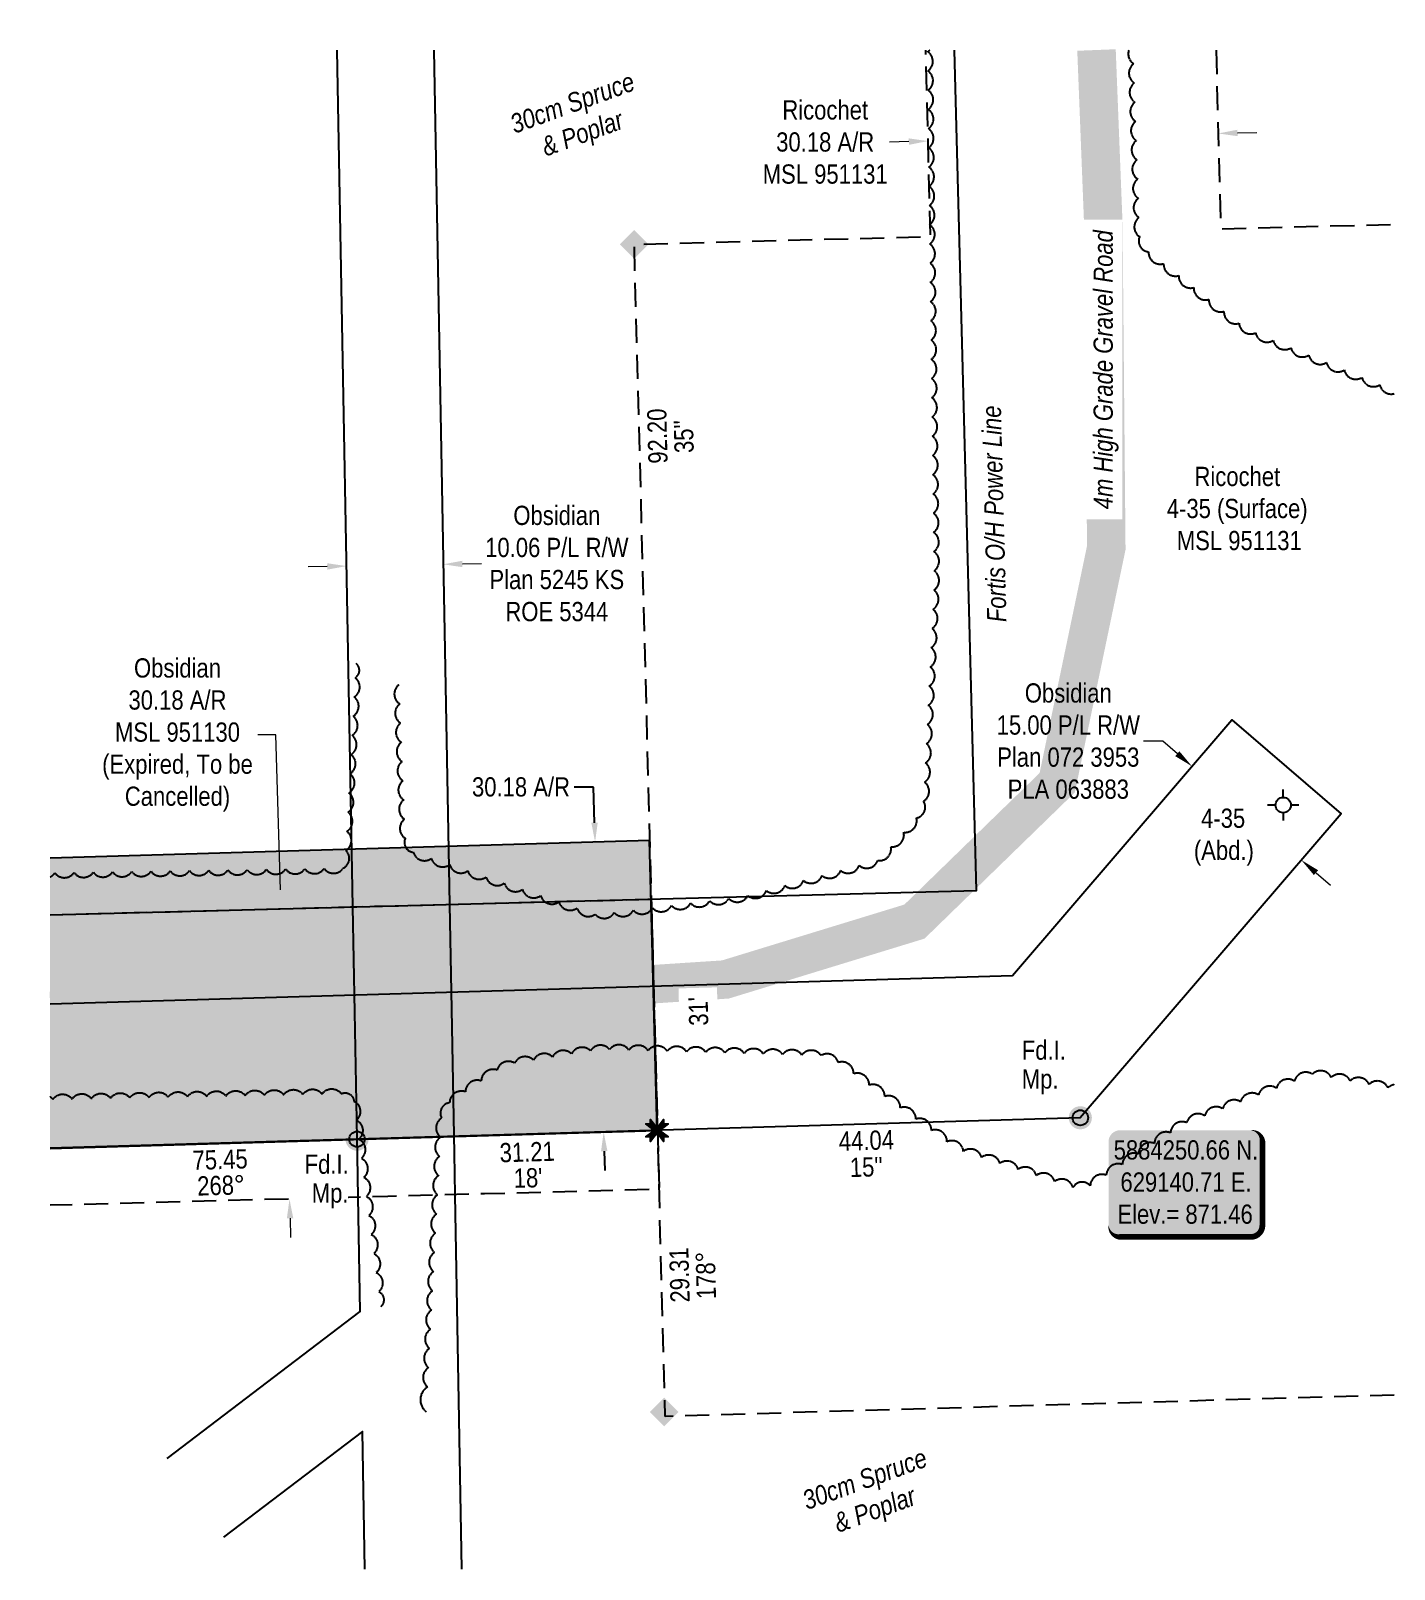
# Model space of a CAD drawing. Extents: x 626891 to 630912, y 5883885 to 5886803.
# Drawn here: x 630178 to 630887, y 5884071 to 5884871 of the extents above; entities that cross this region are included whole.
import ezdxf
from ezdxf.enums import TextEntityAlignment as Align

# ---------------------------------------------------------------- set-up
doc = ezdxf.new("R2010")
doc.units = 0
doc.header["$LTSCALE"] = 5
doc.header["$PDSIZE"] = 0.5
doc.linetypes.add('0', pattern=[1, 1, 0])
doc.linetypes.add('foc-ACCESSROAD', pattern=[3.75, 2.5, -1.25])
doc.layers.get('Defpoints').update_dxf_attribs({"color": 9})
for name, color, linetype in [('AS-POWER', 104, 'foc-POWER'), ('AS-ROADS', 254, 'Continuous'), ('C-RW', 13, 'Continuous'), ('C-WS', 13, 'foc-ACCESSROAD'), ('DETAIL-T', 7, 'Continuous'), ('F-WS', 190, 'foc-ACCESSROAD'), ('F-WS-S', 8, 'Continuous'), ('L-BD', 7, 'Continuous'), ('L-BD1', 253, 'Continuous'), ('L-MON', 1, 'Continuous'), ('L-MON-T', 1, 'Continuous'), ('P-PROPOSED', 10, 'Continuous'), ('P-PROPOSED-H', 21, 'Continuous'), ('P-TXT', 4, 'Continuous'), ('T-BUSH', 110, '0'), ('T-BUSH-T', 110, 'Continuous')]:
    doc.layers.add(name, color=color, linetype=linetype)
for name, color, linetype, lineweight in [('C-RW-T', 13, 'Continuous', 9), ('C-WS-T', 13, 'Continuous', 9), ('F-AR-T', 190, 'Continuous', 9), ('F-WS-T', 190, 'Continuous', 9), ('T-TEXT', 48, 'Continuous', 18)]:
    doc.layers.add(name, color=color, linetype=linetype, lineweight=lineweight)
doc.styles.add('80', font='ARIALN.TTF', dxfattribs={"height": 10})
doc.styles.add('80CG', font='ARIALN.TTF', dxfattribs={"height": 10})
doc.styles.add('80L', font='ARIALN.TTF', dxfattribs={"height": 10})
doc.styles.add('foc-LtypeFont', font='ARIALN.TTF', dxfattribs={"height": 7.35})
doc.linetypes.add('foc-POWER', pattern='A,6,-1,["P",foc-LtypeFont,S=0.2,R=0,X=-0.625,Y=-0.75],-1.24,4', length=12.24)
doc.dimstyles.new('Compass 5 000', dxfattribs={"dimscale": 5, "dimtxt": 9, "dimasz": 2, "dimexe": 0.2, "dimexo": 0.0625, "dimgap": 0.5, "dimtad": 0, "dimtih": 1, "dimtoh": 1, "dimzin": 0, "dimdsep": 46, "dimtxsty": '80CG', "dimcen": 0.1, "dimse1": 1, "dimse2": 1, "dimclrd": 256, "dimclrt": 256, "dimaunit": 1, "dimadec": 4, "dimazin": 0, "dimtfac": 0.06, "dimtofl": 0, "dimtmove": 0, "dimatfit": 1, "dimfxl": 0.2, "dimtolj": 1, "dimtzin": 0, "dimlwd": -1, "dimarcsym": 0})

# ---------------------------------------------------------------- blocks, each defined once
blk = doc.blocks.new('*U646')
h = blk.add_hatch(color=254)
edge = h.paths.add_edge_path()
edge.add_line((-34, -28.5), (34, -28.5))
edge.add_arc((34, -22.5), 6, 270, 360)
edge.add_line((40, -22.5), (40, 21))
edge.add_arc((34, 21), 6, 0, 90)
edge.add_line((34, 27), (-34, 27))
edge.add_arc((-34, 21), 6, 90, 180)
edge.add_line((-40, 21), (-40, -22.5))
edge.add_arc((-34, -22.5), 6, 180, 270)
at = {"color": 1, "flags": 128}
blk.add_lwpolyline([(-34, -28.5, 3, 3, 0), (34, -28.5, 3, 3, 0.414214), (40, -22.5, 3, 3, 0), (40, 21, 3, 0, 0.414214), (34, 27, 0, 0, 0), (-34, 27, 0, 0, 0.414214), (-40, 21, 0, 0, 0), (-40, -22.5, 0, 3, 0.414214)], format="xyseb", close=True, dxfattribs=at)
blk.add_lwpolyline([(-22.43, -16.23, 0, 10, 0), (0, 0, 5, 5, 0)], format="xyseb", dxfattribs=at)
at = {"color": 1, "style": '80'}
blk.add_attdef('ENTER_TEXT_001', (-35.99, -5), '', height=10, dxfattribs=at)
blk = doc.blocks.new('*D643')
at = {"layer": 'C-RW-T', "transparency": 16777216}
for p, q in [((630766.87, 5884501.94), (630756.87, 5884501.94)), ((630774.46, 5884495.43), (630766.87, 5884501.94)), ((630846.55, 5884433.58), (630854.14, 5884427.07))]:
    blk.add_line(p, q, dxfattribs=at)
for points in [[(630775.55, 5884496.69), (630773.38, 5884494.16), (630782.05, 5884488.91)], [(630847.64, 5884434.85), (630845.46, 5884432.32), (630838.96, 5884440.09)]]:
    blk.add_solid(points, dxfattribs=at)
at = {"layer": 'Defpoints', "color": 0, "transparency": 16777216}
for p in [(630838.96, 5884440.09), (630728.26, 5884426.21), (630785.17, 5884377.39)]:
    blk.add_point(p, dxfattribs=at)
at = {"layer": 'C-RW-T', "transparency": 16777216, "insert": (630717.79, 5884501.94), "char_height": 10, "attachment_point": 5, "style": '80CG'}
blk.add_mtext('\\A1;Obsidian\\P15.00 P/L R/W\\PPlan 072 3953\\PPLA 063883', dxfattribs=at)
blk = doc.blocks.new('*D644')
at = {"layer": 'C-WS-T', "transparency": 16777216}
for p, q in [((630305.81, 5884505.18), (630295.81, 5884505.18)), ((630308.2, 5884424.6), (630305.81, 5884505.18)), ((630313.25, 5884253.88), (630313.55, 5884243.88))]:
    blk.add_line(p, q, dxfattribs=at)
for points in [[(630309.86, 5884424.65), (630306.53, 5884424.55), (630308.49, 5884414.61)], [(630314.92, 5884253.93), (630311.59, 5884253.83), (630312.96, 5884263.87)]]:
    blk.add_solid(points, dxfattribs=at)
at = {"layer": 'Defpoints', "color": 0, "transparency": 16777216}
for p in [(630297.14, 5884414.27), (630301.6, 5884263.54), (630312.96, 5884263.87)]:
    blk.add_point(p, dxfattribs=at)
at = {"layer": 'C-WS-T', "transparency": 16777216, "insert": (630254.74, 5884505.18), "char_height": 10, "attachment_point": 5, "style": '80CG', "bg_fill": 3, "box_fill_scale": 1.1, "bg_fill_color": 256, "bg_fill_true_color": 13158600, "bg_fill_transparency": 0}
blk.add_mtext('\\A1;Obsidian\\P30.18 A/R\\PMSL 951130\\P(Expired, To be \\PCancelled)', dxfattribs=at)
blk = doc.blocks.new('*D645')
at = {"layer": 'Defpoints', "color": 0, "transparency": 16777216}
for p in [(630471.81, 5884449.55), (630442.44, 5884448.68), (630446.91, 5884297.9)]:
    blk.add_point(p, dxfattribs=at)
at = {"layer": 'P-TXT', "transparency": 16777216}
for p, q in [((630470.96, 5884478.12), (630460.96, 5884478.12)), ((630471.51, 5884459.55), (630470.96, 5884478.12)), ((630476.57, 5884288.77), (630476.86, 5884278.78))]:
    blk.add_line(p, q, dxfattribs=at)
for points in [[(630473.18, 5884459.6), (630469.85, 5884459.5), (630471.81, 5884449.55)], [(630478.23, 5884288.82), (630474.9, 5884288.72), (630476.27, 5884298.77)]]:
    blk.add_solid(points, dxfattribs=at)
at = {"layer": 'P-TXT', "transparency": 16777216, "insert": (630433.29, 5884478.12), "char_height": 10, "attachment_point": 5, "style": '80CG', "bg_fill": 3, "box_fill_scale": 1.1, "bg_fill_color": 256, "bg_fill_true_color": 13158600, "bg_fill_transparency": 0}
blk.add_mtext('\\A1;30.18 A/R', dxfattribs=at)
blk = doc.blocks.new('GABD')
for p, q in [((0, 0.81), (0, 1.62)), ((-0.81, 0), (-1.62, 0)), ((1.62, 0), (0.81, 0)), ((0, -0.81), (0, -1.62))]:
    blk.add_line(p, q)
blk.add_circle((0, 0), 0.8)
blk = doc.blocks.new('SMONA')
blk.add_hatch(color=255).paths.add_polyline_path([(0, -1.49), (1.49, 0), (0, 1.49), (-1.49, 0)])
blk = doc.blocks.new('SMONAA')
blk.add_blockref('SMONA', (0, 0))
blk = doc.blocks.new('SMONB')
at = {"color": 1}
blk.add_solid([(0, 1.2), (1.2, 0), (-1.2, 0), (0, -1.2)], dxfattribs=at)
blk = doc.blocks.new('SMONBB')
blk.add_blockref('SMONB', (0, 0))
blk = doc.blocks.new('SMONCC')
for name in ['SMONAA', 'SMONBB']:
    blk.add_blockref(name, (0, 0))
blk = doc.blocks.new('FDIBAR')
blk.add_blockref('SMONCC', (0, 0))
blk = doc.blocks.new('fdia')
at = {"color": 255, "const_width": 1}
blk.add_lwpolyline([(-0.5, 0, 1), (0.5, 0, 1)], format="xyb", close=True, dxfattribs=at)
blk = doc.blocks.new('Fdiaa')
blk.add_blockref('fdia', (0, 0))
blk = doc.blocks.new('fdib')
at = {"color": 1, "const_width": 1.6}
blk.add_lwpolyline([(-0.4, 0, 1), (0.4, 0, 1)], format="xyb", close=True, dxfattribs=at)
at = {"color": 1}
blk.add_circle((0, 0), 0.8, dxfattribs=at)
blk = doc.blocks.new('Fdibb')
blk.add_blockref('fdib', (0, 0))
blk = doc.blocks.new('fdicc')
for name in ['Fdibb', 'Fdiaa']:
    blk.add_blockref(name, (0, 0))
blk = doc.blocks.new('FDI')
blk.add_blockref('fdicc', (0, 0))
blk = doc.blocks.new('TEMP')
h = blk.add_hatch(color=255)
h.dxf.hatch_style = 1
h.paths.add_polyline_path([(0, 0.25), (-0.67, 1.15), (-0.67, 0.67), (-1.15, 0.67), (-0.25, 0), (-1.15, -0.67), (-0.67, -0.67), (-0.67, -1.15), (0, -0.25), (0.67, -1.15), (0.67, -0.67), (1.15, -0.67), (0.25, 0), (1.15, 0.67), (0.67, 0.67), (0.67, 1.15)])
h.paths.add_polyline_path([(0.57, 0.85), (0.57, 0.57), (0.85, 0.57), (0.08, 0), (0.85, -0.57), (0.57, -0.57), (0.57, -0.85), (0, -0.08), (-0.57, -0.85), (-0.57, -0.57), (-0.85, -0.57), (-0.08, 0), (-0.85, 0.57), (-0.57, 0.57), (-0.57, 0.85), (0, 0.08)], flags=16)
h = blk.add_hatch(color=1)
h.dxf.hatch_style = 1
h.paths.add_polyline_path([(0, 0.08), (-0.57, 0.85), (-0.57, 0.57), (-0.85, 0.57), (-0.08, 0), (-0.85, -0.57), (-0.57, -0.57), (-0.57, -0.85), (0, -0.08), (0.57, -0.85), (0.57, -0.57), (0.85, -0.57), (0.08, 0), (0.85, 0.57), (0.57, 0.57), (0.57, 0.85)])
at = {"color": 1}
for p, q in [((-0.08, 0), (0.08, 0)), ((0, 0.08), (0, -0.08))]:
    blk.add_line(p, q, dxfattribs=at)
at = {"color": 255, "flags": 128}
blk.add_lwpolyline([(-0.25, 0), (-1.15, 0.67), (-0.67, 0.67), (-0.67, 1.15), (0, 0.25), (0.67, 1.15), (0.67, 0.67), (1.15, 0.67), (0.25, 0), (1.15, -0.67), (0.67, -0.67), (0.67, -1.15), (0, -0.25), (-0.67, -1.15), (-0.67, -0.67), (-1.15, -0.67)], close=True, dxfattribs=at)
at = {"color": 1, "flags": 128}
blk.add_lwpolyline([(-0.08, 0), (-0.85, 0.57), (-0.57, 0.57), (-0.57, 0.85), (0, 0.08), (0.57, 0.85), (0.57, 0.57), (0.85, 0.57), (0.08, 0), (0.85, -0.57), (0.57, -0.57), (0.57, -0.85), (0, -0.08), (-0.57, -0.85), (-0.57, -0.57), (-0.85, -0.57)], close=True, dxfattribs=at)
blk = doc.blocks.new('*D647')
at = {"layer": 'Defpoints', "color": 0, "transparency": 16777216}
for p in [(630644.56, 5884827.07), (630795.38, 5884831.04), (630644.91, 5884813.94)]:
    blk.add_point(p, dxfattribs=at)
at = {"layer": 'F-AR-T', "transparency": 16777216}
for p, q in [((630805.72, 5884818.17), (630815.72, 5884818.43)), ((630634.91, 5884813.67), (630624.91, 5884813.41))]:
    blk.add_line(p, q, dxfattribs=at)
for points in [[(630805.68, 5884819.84), (630805.77, 5884816.5), (630795.73, 5884817.91)], [(630634.87, 5884815.34), (630634.95, 5884812.01), (630644.91, 5884813.94)]]:
    blk.add_solid(points, dxfattribs=at)
at = {"layer": 'F-AR-T', "transparency": 16777216, "insert": (630591.42, 5884813.41), "char_height": 10, "attachment_point": 5, "style": '80CG'}
blk.add_mtext('\\A1;Ricochet\\P30.18 A/R\\PMSL 951131', dxfattribs=at)
blk = doc.blocks.new('*D648')
at = {"layer": 'C-RW-T', "transparency": 16777216}
for p, q in [((630402.84, 5884594.08), (630412.84, 5884594.27)), ((630332.59, 5884592.79), (630322.59, 5884592.61))]:
    blk.add_line(p, q, dxfattribs=at)
for points in [[(630332.56, 5884594.46), (630332.62, 5884591.13), (630342.59, 5884592.98)], [(630402.81, 5884595.75), (630402.87, 5884592.42), (630392.84, 5884593.9)]]:
    blk.add_solid(points, dxfattribs=at)
at = {"layer": 'Defpoints', "color": 0, "transparency": 16777216}
for p in [(630342.39, 5884603.57), (630392.64, 5884604.5), (630392.84, 5884593.9)]:
    blk.add_point(p, dxfattribs=at)
at = {"layer": 'C-RW-T', "transparency": 16777216, "insert": (630451.92, 5884594.27), "char_height": 10, "attachment_point": 5, "style": '80CG'}
blk.add_mtext('\\A1;Obsidian\\P10.06 P/L R/W\\PPlan 5245 KS\\PROE 5344', dxfattribs=at)

msp = doc.modelspace()

# ---------------------------------------------------------------- hatches: boundary and pattern name
at = {"layer": 'P-PROPOSED-H'}
h = msp.add_hatch(color=256, dxfattribs=at)
h.dxf.hatch_style = 1
h.paths.add_polyline_path([(630503.997, 5884299.589), (630500.131, 5884450.391), (630188.475, 5884441.164), (630188.475, 5884290.247)])

# ---------------------------------------------------------------- linework, layer by layer
at = {"layer": 'AS-POWER', "flags": 128}
msp.add_lwpolyline([(630188.475, 5884411.655), (630361.219, 5884416.2), (630670.076, 5884424.334), (630658.575, 5884861.297)], dxfattribs=at)
at = {"layer": 'AS-ROADS', "const_width": 20, "flags": 128}
msp.add_lwpolyline([(630732.443, 5884861.297), (630736.001, 5884770.553), (630737.531, 5884602.518), (630712.026, 5884480.348), (630637.811, 5884408.148), (630539.546, 5884378.048), (630358.356, 5884366.243), (630191.686, 5884361.803), (630188.475, 5884361.758)], dxfattribs=at)
at = {"layer": 'C-RW'}
for points in [[(630249.353, 5884129.083), (630349.714, 5884205.383), (630348.622, 5884264.809), (630348.229, 5884286.155), (630346.851, 5884361.085), (630345.849, 5884415.745), (630337.652, 5884861.297)], [(630387.92, 5884861.297), (630396.091, 5884417.069), (630397.093, 5884362.556), (630398.472, 5884287.618), (630398.869, 5884266.122), (630402.45, 5884071.432)], [(630188.475, 5884365.305), (630688.703, 5884380.115), (630802.807, 5884513.121), (630859.701, 5884464.253), (630724.036, 5884306.153), (630348.066, 5884295.018), (630188.475, 5884290.293)], [(630352.174, 5884071.432), (630350.858, 5884143.088), (630278.569, 5884088.13)]]:
    msp.add_lwpolyline(points, dxfattribs=at)
at = {"layer": 'C-WS', "flags": 128}
msp.add_lwpolyline([(630188.475, 5884411.654), (630361.219, 5884416.2), (630411.46, 5884417.524), (630500.914, 5884419.818), (630505.119, 5884268.96), (630414.239, 5884266.577), (630363.992, 5884265.264), (630188.475, 5884260.666)], dxfattribs=at)
at = {"layer": 'F-WS', "flags": 128}
for points in [[(630887.2, 5884162.011), (630508.227, 5884150.885), (630492.186, 5884760.273), (630646.212, 5884764.33), (630643.66, 5884861.297)], [(630794.584, 5884861.297), (630797.032, 5884768.301), (630887.2, 5884770.673)]]:
    msp.add_lwpolyline(points, dxfattribs=at)
at = {"layer": 'T-BUSH', "flags": 128}
for points in [[(630369.84, 5884531.32, 0.5205671), (630370.253, 5884521.332, 0.5205671), (630370.665, 5884511.344, 0.5205671), (630371.077, 5884501.356, 0.5205671), (630371.489, 5884491.367, 0.5205671), (630371.901, 5884481.379, 0.5205671), (630372.313, 5884471.391, 0.5205671), (630372.725, 5884461.403, 0.5205671), (630373.137, 5884451.414, 0.5205671), (630377.275, 5884444.211, 0.5205671), (630386.739, 5884440.989, 0.5205671), (630396.202, 5884437.767, 0.5205671), (630405.665, 5884434.545, 0.5205671), (630415.128, 5884431.323, 0.5205671), (630424.591, 5884428.101, 0.5205671), (630434.055, 5884424.878, 0.5205671), (630443.518, 5884421.656, 0.5205671), (630452.981, 5884418.434, 0.5205671), (630462.444, 5884415.212, 0.5205671), (630471.907, 5884411.99, 0.5205671), (630481.79, 5884412.837, 0.5205671), (630491.711, 5884414.063, 0.5205671), (630501.632, 5884415.289, 0.5205671), (630511.553, 5884416.515, 0.5205671), (630521.475, 5884417.741, 0.5205671), (630531.396, 5884418.967, 0.5205671), (630541.317, 5884420.193, 0.5205671), (630551.189, 5884421.67, 0.5205671), (630560.84, 5884424.278, 0.5205671), (630570.49, 5884426.887, 0.5205671), (630580.141, 5884429.495, 0.5205671), (630589.791, 5884432.103, 0.5205671), (630599.442, 5884434.711, 0.5205671), (630609.092, 5884437.319, 0.5205671), (630618.743, 5884439.928, 0.5205671), (630625.574, 5884447.095, 0.5205671), (630632.219, 5884454.563, 0.5205671), (630638.864, 5884462.032, 0.5205671), (630642.588, 5884470.695, 0.5205671), (630643.079, 5884480.679, 0.5205671), (630643.57, 5884490.664, 0.5205671), (630644.061, 5884500.649, 0.5205671), (630644.553, 5884510.633, 0.5205671), (630645.044, 5884520.618, 0.5205671), (630645.535, 5884530.603, 0.5205671), (630646.026, 5884540.587, 0.5205671), (630646.517, 5884550.572, 0.5205671), (630647.008, 5884560.556, 0.5205671), (630647.5, 5884570.541, 0.5205671), (630647.991, 5884580.526, 0.5205671), (630648.105, 5884590.517, 0.5205671), (630647.969, 5884600.513, 0.5205671), (630647.833, 5884610.509, 0.5205671), (630647.696, 5884620.504, 0.5205671), (630647.56, 5884630.5, 0.5205671), (630647.424, 5884640.496, 0.5205671), (630647.288, 5884650.492, 0.5205671), (630647.151, 5884660.488, 0.5205671), (630647.015, 5884670.483, 0.5205671), (630646.879, 5884680.479, 0.5205671), (630646.742, 5884690.475, 0.5205671), (630646.611, 5884700.471, 0.5205671), (630646.484, 5884710.467, 0.5205671), (630646.357, 5884720.463, 0.5205671), (630646.23, 5884730.459, 0.5205671), (630646.103, 5884740.455, 0.5205671), (630645.976, 5884750.45, 0.5205671), (630645.849, 5884760.446, 0.5205671), (630645.722, 5884770.442, 0.5205671), (630645.596, 5884780.438, 0.5205671), (630645.469, 5884790.434, 0.5205671), (630645.342, 5884800.43, 0.5205671), (630645.237, 5884810.426, 0.5205671), (630645.136, 5884820.422, 0.5205671), (630645.036, 5884830.419, 0.5205671), (630644.936, 5884840.415, 0.5205671), (630644.836, 5884850.411, 0.5205671), (630644.735, 5884860.407, 0.0548261), (630645.729, 5884861.297, 0.0548261)], [(630749.269, 5884861.297, 0.3467468), (630751.7, 5884854.144, 0.5205671), (630752.05, 5884844.154, 0.5205671), (630752.401, 5884834.163, 0.5205671), (630752.752, 5884824.172, 0.5205671), (630753.103, 5884814.182, 0.5205671), (630753.454, 5884804.191, 0.5205671), (630753.805, 5884794.201, 0.5205671), (630754.156, 5884784.21, 0.5205671), (630754.507, 5884774.22, 0.5205671), (630754.858, 5884764.229, 0.5205671), (630759.505, 5884756.412, 0.5205671), (630767.345, 5884750.209, 0.5205671), (630775.185, 5884744.007, 0.5205671), (630783.025, 5884737.805, 0.5205671), (630790.865, 5884731.602, 0.5205671), (630798.705, 5884725.4, 0.5205671), (630806.545, 5884719.198, 0.5205671), (630815.093, 5884714.197, 0.5205671), (630824.318, 5884710.344, 0.5205671), (630833.542, 5884706.491, 0.5205671), (630842.766, 5884702.638, 0.5205671), (630851.991, 5884698.786, 0.5205671), (630861.215, 5884694.933, 0.5205671), (630870.439, 5884691.08, 0.5205671), (630879.664, 5884687.227, 0.4277114), (630887.2, 5884682.635)], [(630188.475, 5884431.359, 0.1382224), (630191.004, 5884433.496, 0.5205671), (630200.999, 5884433.659, 0.5205671), (630210.995, 5884433.823, 0.5205671), (630220.99, 5884433.987, 0.5205671), (630230.985, 5884434.15, 0.5205671), (630240.981, 5884434.314, 0.5205671), (630250.976, 5884434.478, 0.5205671), (630260.972, 5884434.641, 0.5205671), (630270.967, 5884434.805, 0.5205671), (630280.962, 5884434.968, 0.5205671), (630290.958, 5884435.132, 0.5205671), (630300.953, 5884435.296, 0.5205671), (630310.948, 5884435.459, 0.5205671), (630320.944, 5884435.623, 0.5205671), (630330.939, 5884435.786, 0.5205671), (630340.935, 5884435.95, 0.5205671), (630342.294, 5884445.08, 0.5205671), (630342.832, 5884455.062, 0.5205671), (630343.37, 5884465.045, 0.5205671), (630343.908, 5884475.027, 0.5205671), (630344.446, 5884485.009, 0.5205671), (630344.985, 5884494.991, 0.5205671), (630345.523, 5884504.974, 0.5205671), (630346.061, 5884514.956, 0.5205671), (630346.599, 5884524.938, 0.5205671), (630347.138, 5884534.92, 0.5205671), (630347.541, 5884542.398)], [(630887.2, 5884323.369, 0.1525769), (630883.964, 5884321.705, 0.5205671), (630874.132, 5884323.515, 0.5205671), (630864.301, 5884325.325, 0.5205671), (630854.469, 5884327.135, 0.5205671), (630844.652, 5884328.793, 0.5205671), (630835.325, 5884325.196, 0.5205671), (630825.998, 5884321.599, 0.5205671), (630816.671, 5884318.001, 0.5205671), (630807.344, 5884314.404, 0.5205671), (630798.017, 5884310.806, 0.5205671), (630788.69, 5884307.209, 0.5205671), (630779.363, 5884303.612, 0.5205671), (630770.898, 5884298.341, 0.5205671), (630762.555, 5884292.834, 0.5205671), (630754.212, 5884287.326, 0.5205671), (630745.87, 5884281.819, 0.5205671), (630737.527, 5884276.311, 0.5205671), (630729.184, 5884270.804, 0.5205671), (630720.223, 5884269.93, 0.5205671), (630710.728, 5884273.057, 0.5205671), (630701.233, 5884276.184, 0.5205671), (630691.738, 5884279.311, 0.5205671), (630682.243, 5884282.438, 0.5205671), (630672.748, 5884285.565, 0.5205671), (630663.253, 5884288.692, 0.5205671), (630654.72, 5884293.696, 0.5205671), (630646.638, 5884299.58, 0.5205671), (630638.556, 5884305.463, 0.5205671), (630630.474, 5884311.347, 0.5205671), (630622.392, 5884317.231, 0.5205671), (630614.31, 5884323.114, 0.5205671), (630606.228, 5884328.998, 0.5205671), (630598.146, 5884334.882, 0.5205671), (630589.277, 5884338.459, 0.5205671), (630579.285, 5884338.746, 0.5205671), (630569.292, 5884339.034, 0.5205671), (630559.299, 5884339.321, 0.5205671), (630549.307, 5884339.608, 0.5205671), (630539.314, 5884339.895, 0.5205671), (630529.322, 5884340.182, 0.5205671), (630519.329, 5884340.469, 0.5205671), (630509.336, 5884340.757, 0.5205671), (630499.344, 5884341.044, 0.5205671), (630489.351, 5884341.331, 0.5205671), (630479.359, 5884341.618, 0.5205671), (630469.432, 5884340.919, 0.5205671), (630459.565, 5884339.309, 0.5205671), (630449.699, 5884337.699, 0.5205671), (630439.833, 5884336.089, 0.5205671), (630429.967, 5884334.479, 0.5205671), (630420.873, 5884330.949, 0.5205671), (630412.639, 5884325.28, 0.5205671), (630404.404, 5884319.612, 0.5205671), (630396.17, 5884313.943, 0.5205671), (630391.989, 5884306.008, 0.5205671), (630391.468, 5884296.025, 0.5205671), (630390.948, 5884286.041, 0.5205671), (630390.428, 5884276.058, 0.5205671), (630389.908, 5884266.075, 0.5205671), (630389.388, 5884256.092, 0.5205671), (630388.867, 5884246.109, 0.5205671), (630388.347, 5884236.126, 0.5205671), (630387.827, 5884226.142, 0.5205671), (630387.307, 5884216.159, 0.5205671), (630386.787, 5884206.176, 0.5205671), (630386.266, 5884196.193, 0.5205671), (630385.746, 5884186.21, 0.5205671), (630385.226, 5884176.226, 0.5205671), (630384.706, 5884166.243, 0.5205671), (630384.033, 5884153.341)], [(630188.475, 5884317.157, -0.0854221), (630189.962, 5884315.716, -0.5205671), (630199.956, 5884315.913, -0.5205671), (630209.951, 5884316.11, -0.5205671), (630219.946, 5884316.307, -0.5205671), (630229.941, 5884316.504, -0.5205671), (630239.935, 5884316.701, -0.5205671), (630249.93, 5884316.898, -0.5205671), (630259.925, 5884317.095, -0.5205671), (630269.92, 5884317.291, -0.5205671), (630279.915, 5884317.488, -0.5205671), (630289.909, 5884317.685, -0.5205671), (630299.904, 5884317.882, -0.5205671), (630309.899, 5884318.079, -0.5205671), (630319.894, 5884318.276, -0.5205671), (630329.889, 5884318.473, -0.5205671), (630339.883, 5884318.669, -0.5205671), (630346.439, 5884314.871, -0.5205671), (630347.733, 5884304.958, -0.5205671), (630349.027, 5884295.046, -0.5205671), (630350.321, 5884285.133, -0.5205671), (630351.615, 5884275.22, -0.5205671), (630352.908, 5884265.308, -0.5205671), (630354.202, 5884255.395, -0.5205671), (630355.496, 5884245.482, -0.5205671), (630356.79, 5884235.57, -0.5205671), (630358.083, 5884225.657, -0.5205671), (630359.377, 5884215.745, -0.5205671), (630360.397, 5884207.928)]]:
    msp.add_lwpolyline(points, format="xyb", dxfattribs=at)

# ---------------------------------------------------------------- block references
at = {"layer": 'DETAIL-T'}
ref = msp.add_blockref('*U646', (630778.684, 5884272.685), dxfattribs=dict(at, xscale=0.99967231, yscale=0.99967231, zscale=0.99967231))
ref.add_attrib('ENTER_TEXT_001', '5884250.66 N.', (630741.377, 5884284.453), dxfattribs={"layer": '0', "color": 1, "height": 9.99672, "style": '80'})
ref.add_attrib('ENTER_TEXT_002', '629140.71 E.', (630744.899, 5884267.751), dxfattribs={"layer": '0', "color": 1, "height": 9.99672, "style": '80'})
ref.add_attrib('ENTER_TEXT_003', 'Elev.= 871.46', (630743.32, 5884251.049), dxfattribs={"layer": '0', "color": 1, "height": 9.99672, "style": '80'})
at = {"layer": 'F-WS-S', "xscale": 4.99836155, "yscale": 4.99836155, "zscale": 4.99836155}
msp.add_blockref('GABD', (630829.494, 5884468.725), dxfattribs=at)
at = {"layer": 'L-MON', "color": 5, "xscale": 4.99836155, "yscale": 4.99836155, "zscale": 4.99836155}
for p in [(630492.186, 5884760.273), (630507.751, 5884153.138)]:
    msp.add_blockref('FDIBAR', p, dxfattribs=at)
at = {"layer": 'L-MON', "color": 2, "xscale": 4.99836155, "yscale": 4.99836155, "zscale": 4.99836155}
msp.add_blockref('TEMP', (630503.997, 5884299.589), dxfattribs=at)
at = {"layer": 'L-MON', "xscale": 4.99836155, "yscale": 4.99836155, "zscale": 4.99836155}
msp.add_blockref('FDI', (630724.036, 5884306.153), dxfattribs=at)

# ---------------------------------------------------------------- texts
at = {"layer": 'F-WS-T', "attachment_point": 1, "style": '80L'}
for s, width, insert, char_height in [('\\pi14.49613;Ricochet\\P\\pi0.11476;4-35 (Surface)\\P\\pi5.31429;MSL 951131', 72.60008, (630768.887, 5884644.597), 9.99672), ('\\pi4.13936;4-35 \\P\\pi0.39447;(Abd.)', 30.59795, (630782.669, 5884466.892), 10)]:
    msp.add_mtext_dynamic_manual_height_columns(s, width=width, gutter_width=49.984, heights=[0], dxfattribs=dict(at, insert=insert, char_height=char_height))
at = {"layer": 'L-BD', "style": '80L'}
for s, rotation, p in [('92.20', 91.5079, (630504.162, 5884660.561)), ("15''", 1.7088, (630612.802, 5884280.475)), ('29.31', 91.5079, (630515.642, 5884224.433))]:
    msp.add_text(s, height=9.9967, rotation=rotation, dxfattribs=at).set_placement(p, align=Align.MIDDLE)
at = {"layer": 'L-BD1', "style": '80L'}
for s, p in [('75.45', (630276.886, 5884284.364)), ('31.21', (630436.515, 5884288.39)), ('268°', (630277.333, 5884271.023)), ("18'", (630436.962, 5884274.91))]:
    msp.add_text(s, height=9.9967, rotation=1.7079, dxfattribs=at).set_placement(p, align=Align.MIDDLE)
at = {"layer": 'T-BUSH-T', "char_height": 9.99672, "attachment_point": 1, "rotation": 20, "style": '80L'}
for insert in [(630426.204, 5884826.948), (630578.201, 5884111.416)]:
    msp.add_mtext_dynamic_manual_height_columns('\\pi0.36366;{\\fArial Narrow|b0|i1|c0|p34;30cm Spruce\\P\\pi11.63554;& Poplar}', width=67.28804, gutter_width=49.984, heights=[0], dxfattribs=dict(at, insert=insert))

# ---------------------------------------------------------------- dimensions: what is measured, and where the dimension line sits
at = {"layer": 'C-RW-T'}
dim = msp.add_aligned_dim(p1=(630342.393, 5884603.573), p2=(630392.644, 5884604.498), distance=-10.599, text='Obsidian\\P10.06 P/L R/W\\PPlan 5245 KS\\PROE 5344', dimstyle='Compass 5 000', dxfattribs=at)
dim.commit()
dim.dimension.update_dxf_attribs({"geometry": '*D648', "text_midpoint": (630451.921, 5884594.268)})
dim = msp.add_linear_dim(base=(630838.96, 5884440.094), p1=(630728.261, 5884426.212), p2=(630785.169, 5884377.391), angle=319.374362, text='Obsidian\\P15.00 P/L R/W\\PPlan 072 3953\\PPLA 063883', dimstyle='Compass 5 000', dxfattribs=at)
dim.commit()
dim.dimension.update_dxf_attribs({"geometry": '*D643', "text_midpoint": (630717.787, 5884501.936), "dimtype": 161})

# ---------------------------------------------------------------- next in the draw order: texts
at = {"layer": 'AS-POWER', "insert": (630675.683, 5884563.359), "char_height": 10, "attachment_point": 1, "rotation": 91.495344, "style": '80L', "bg_fill": 3, "box_fill_scale": 1.15, "bg_fill_color": 256, "bg_fill_true_color": 256, "bg_fill_transparency": 0}
msp.add_mtext_dynamic_manual_height_columns('\\pi0.30783;{\\fArial Narrow|b0|i1|c0|p34;Fortis O/H Power Line}', width=112.46423, gutter_width=49.984, heights=[0], dxfattribs=at)
at = {"layer": 'L-BD', "char_height": 9.9967, "attachment_point": 2, "style": '80L', "bg_fill": 3, "box_fill_scale": 1.15, "bg_fill_color": 256, "bg_fill_true_color": 256, "bg_fill_transparency": 0}
for s, insert, width, rotation in [("35''", (630512.894, 5884660.196), 16.66343, 91.5079), ('44.04', (630612.677, 5884299.352), 28.95211, 1.7088), ('178°', (630524.374, 5884224.069), 23.86435, 91.5079)]:
    msp.add_mtext(s, dxfattribs=dict(at, insert=insert, width=width, rotation=rotation))
at = {"layer": 'L-BD', "insert": (630520.499, 5884361.333), "char_height": 9.9967, "width": 14.4677, "attachment_point": 2, "rotation": 91.5079, "style": '80L', "bg_fill": 2}
msp.add_mtext("31'", dxfattribs=at)
at = {"layer": 'L-MON-T', "attachment_point": 1, "line_spacing_factor": 0.900382, "style": '80L', "bg_fill": 3, "box_fill_scale": 1.15, "bg_fill_color": 256, "bg_fill_true_color": 256, "bg_fill_transparency": 0}
for s, insert, char_height in [('Fd.I.\\PMp.', (630693.616, 5884346.321), 9.9967), ('\\pi1.05209;Fd.I.\\P\\pi4.76847;Mp.', (630319.768, 5884287.041), 9.99672)]:
    msp.add_mtext_dynamic_manual_height_columns(s, width=22.02748, gutter_width=50.005, heights=[0], dxfattribs=dict(at, insert=insert, char_height=char_height))
at = {"layer": 'T-TEXT', "linetype": 'Continuous', "insert": (630730.916, 5884622.22), "char_height": 9.99672, "attachment_point": 1, "rotation": 90, "style": '80L', "bg_fill": 2}
msp.add_mtext_dynamic_manual_height_columns('\\pi0.31252;{\\fArial Narrow|b0|i1|c0|p34;4m High Grade Gravel Road}', width=145.78891, gutter_width=49.954, heights=[0], dxfattribs=at)

# ---------------------------------------------------------------- next in the draw order: linework, layer by layer
at = {"layer": 'P-PROPOSED', "flags": 128}
msp.add_lwpolyline([(630188.475, 5884290.247), (630503.997, 5884299.589), (630500.131, 5884450.391), (630188.475, 5884441.164)], dxfattribs=at)

# ---------------------------------------------------------------- next in the draw order: block references
at = {"layer": 'L-MON', "xscale": 4.99836155, "yscale": 4.99836155, "zscale": 4.99836155}
msp.add_blockref('FDI', (630348.066, 5884295.018), dxfattribs=at)

# ---------------------------------------------------------------- next in the draw order: dimensions: what is measured, and where the dimension line sits
at = {"layer": 'F-AR-T'}
dim = msp.add_linear_dim(base=(630644.907, 5884813.936), p1=(630795.38, 5884831.036), p2=(630644.561, 5884827.066), angle=181.507648, text='Ricochet\\P30.18 A/R\\PMSL 951131', dimstyle='Compass 5 000', dxfattribs=at)
dim.commit()
dim.dimension.update_dxf_attribs({"geometry": '*D647', "text_midpoint": (630591.418, 5884813.41), "dimtype": 161})

# ---------------------------------------------------------------- next in the draw order: dimensions: what is measured, and where the dimension line sits
at = {"layer": 'C-WS-T', "color": 5}
dim = msp.add_linear_dim(base=(630312.957, 5884263.872), p1=(630297.138, 5884414.271), p2=(630301.601, 5884263.536), angle=271.695872, text='Obsidian\\P30.18 A/R\\PMSL 951130\\P(Expired, To be \\PCancelled)', dimstyle='Compass 5 000', override={"dimtfill": 1}, dxfattribs=at)
dim.commit()
dim.dimension.update_dxf_attribs({"geometry": '*D644', "text_midpoint": (630254.745, 5884505.185), "dimtype": 161})
at = {"layer": 'P-TXT'}
dim = msp.add_linear_dim(base=(630471.807, 5884449.552), p1=(630446.908, 5884297.898), p2=(630442.443, 5884448.683), angle=91.695872, text='30.18 A/R', dimstyle='Compass 5 000', override={"dimtfill": 1}, dxfattribs=at)
dim.commit()
dim.dimension.update_dxf_attribs({"geometry": '*D645', "text_midpoint": (630433.294, 5884478.121), "dimtype": 161})

doc.saveas('drawing.dxf')
